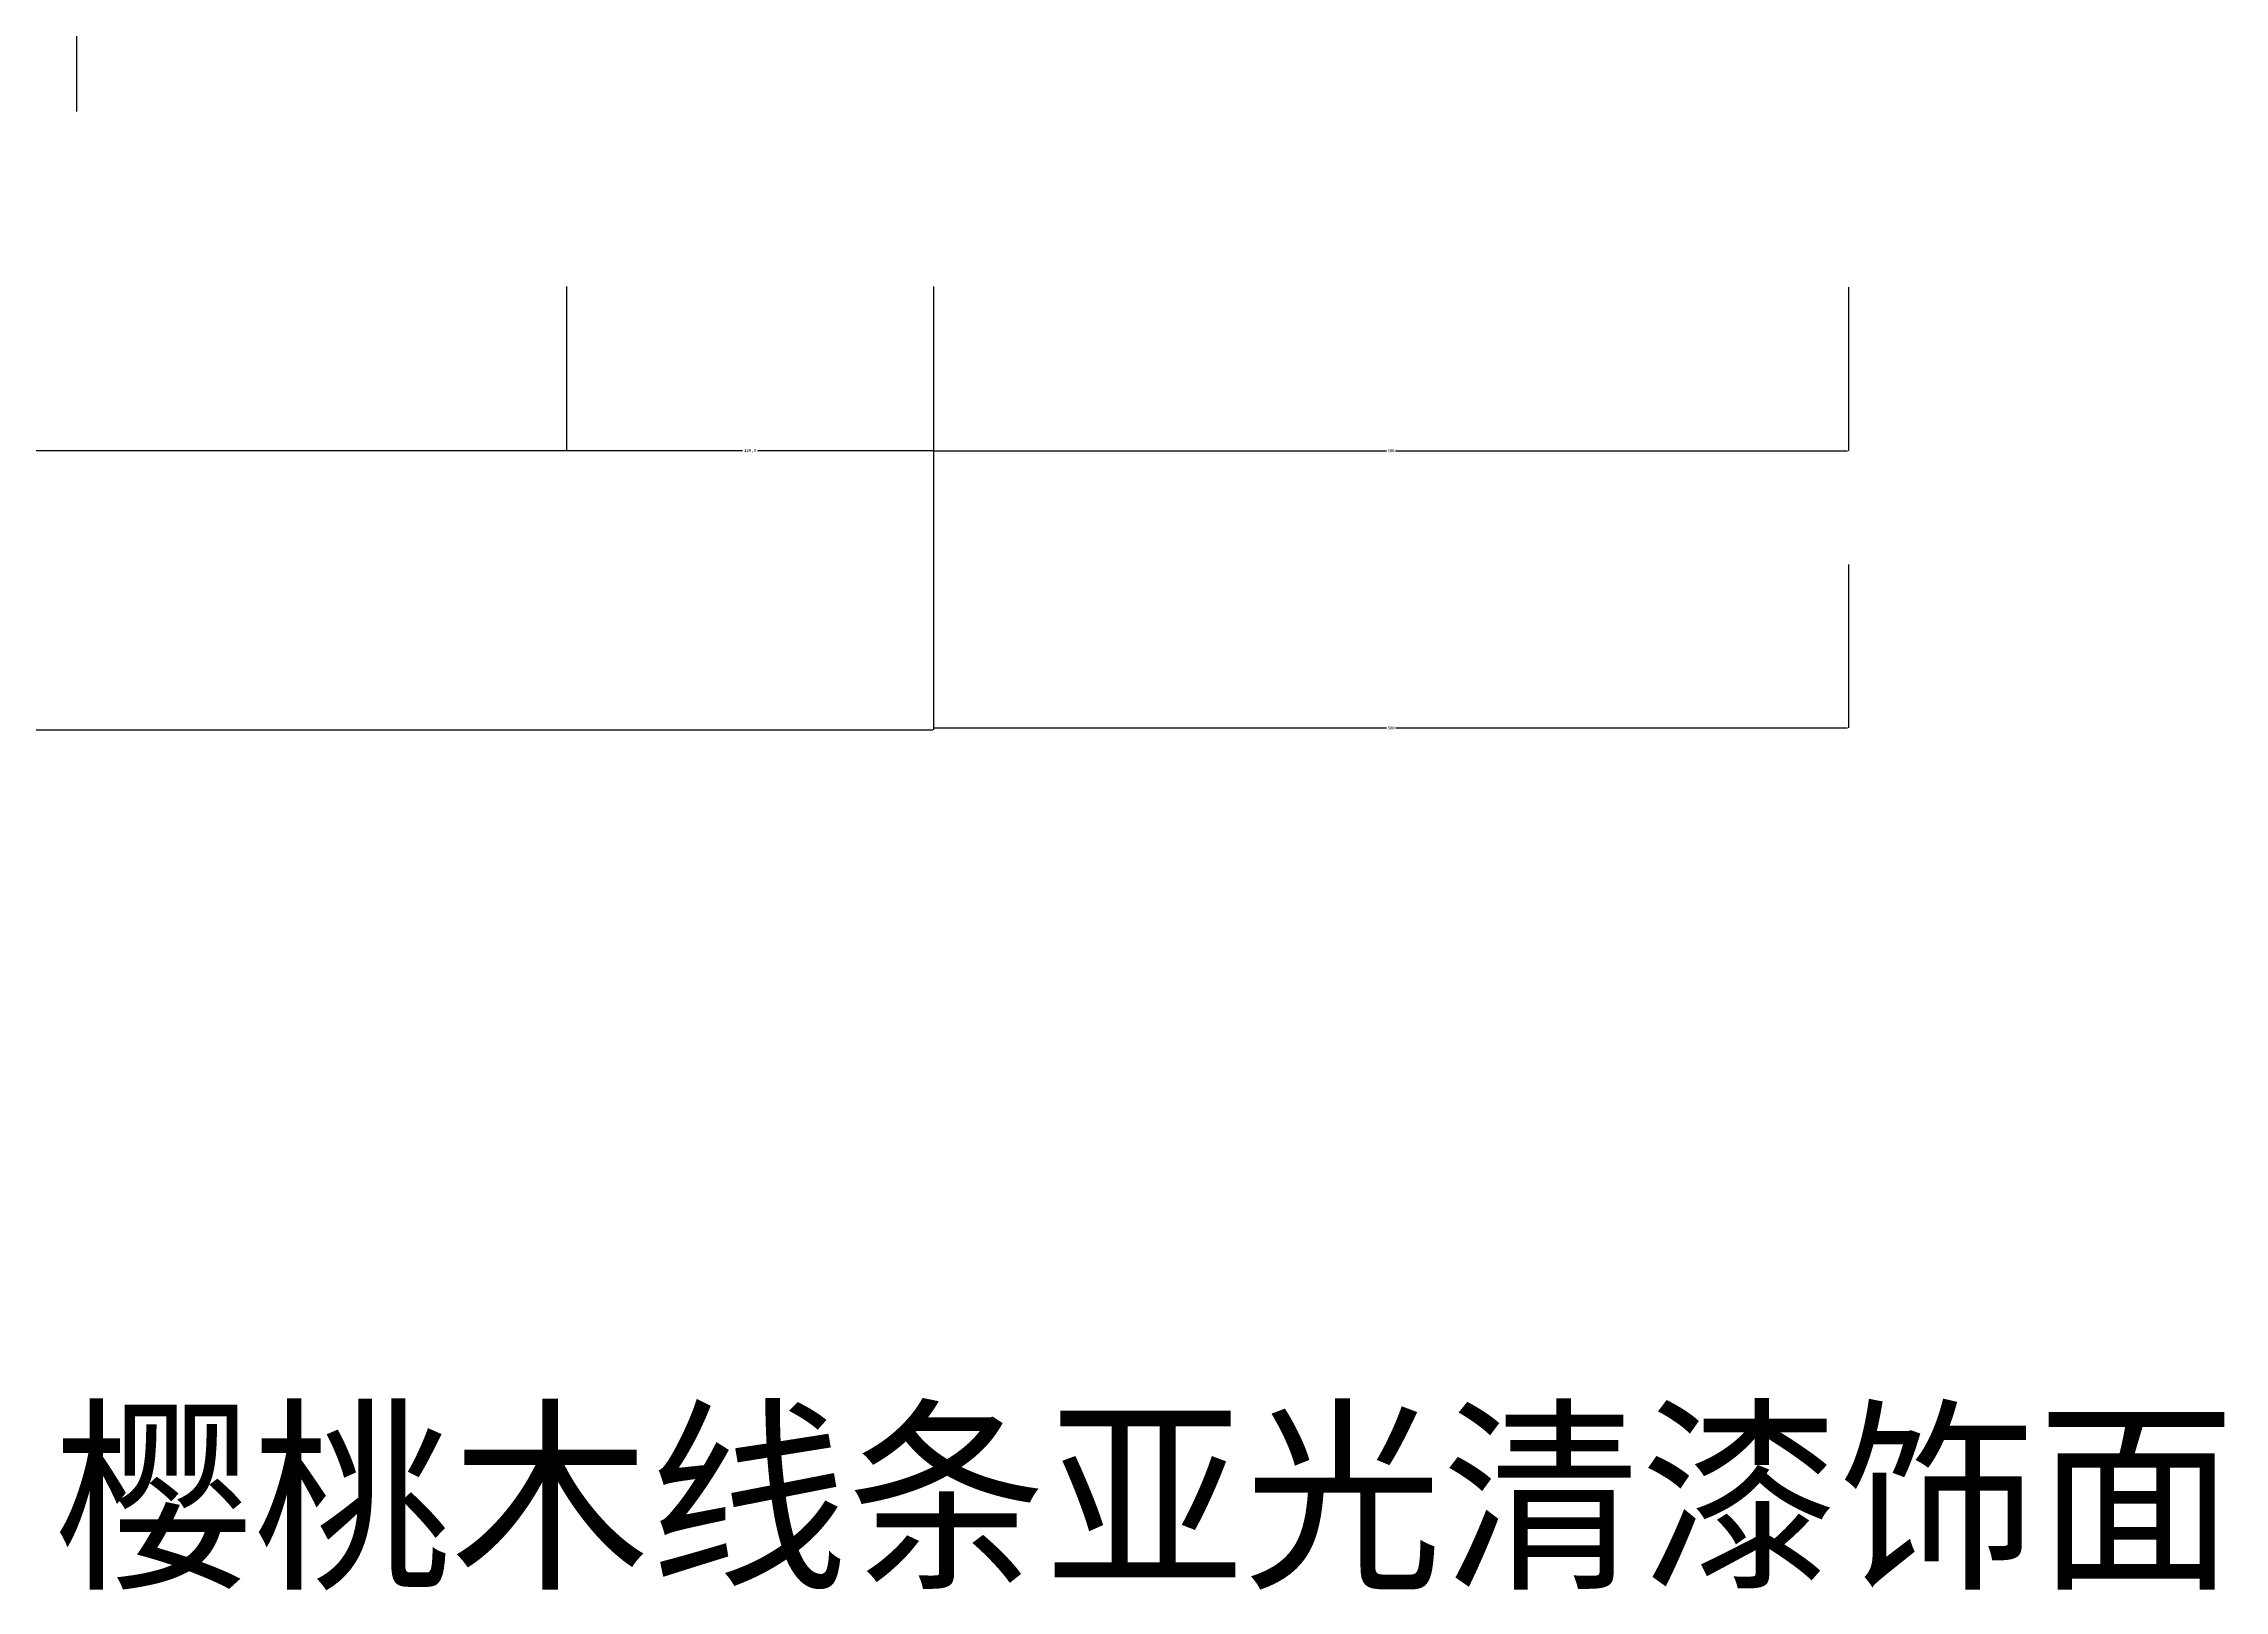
# Model space of a CAD drawing. Header units: metres. Extents: x 98 to 4434, y 156 to 5899.
# Drawn here: x 1670 to 2385, y 1732 to 2239 of the extents above; entities that cross this region are included whole.
import ezdxf

# ---------------------------------------------------------------- set-up
doc = ezdxf.new("R2010")
doc.units = ezdxf.units.M
doc.layers.add('DIM', color=3, linetype='Continuous')
doc.layers.add('TEXT', color=3, linetype='Continuous')
doc.dimstyles.get("Standard").update_dxf_attribs({"dimtxt": 2.5, "dimasz": 2.5, "dimexe": 1.25, "dimexo": 0.625, "dimtad": 1, "dimcen": 2.5, "dimazin": 3, "dimtfac": 1, "dimtmove": 0, "dimatfit": 3})

# ---------------------------------------------------------------- blocks, each defined once
blk = doc.blocks.new('*D8')
for p, q in [((760.96, 2159.82), (760.96, 2014.5)), ((1961.36, 2159.82), (1961.36, 2014.5)), ((761.21, 2014.5), (1358.16, 2014.5)), ((1364.16, 2014.5), (1961.11, 2014.5))]:
    blk.add_line(p, q)
at = {"layer": 'Defpoints'}
for p in [(760.96, 2159.82), (1961.36, 2159.82), (760.96, 2014.5)]:
    blk.add_point(p, dxfattribs=at)
at = {"layer": 'DIM', "insert": (1361.16, 2014.5), "char_height": 1, "attachment_point": 5}
blk.add_mtext('1200,4', dxfattribs=at)
blk = doc.blocks.new('*D20')
for p, q in [((1961.36, 2068.74), (1961.36, 2015.13)), ((2261.36, 2068.74), (2261.36, 2015.13)), ((1961.61, 2015.13), (2109.86, 2015.13)), ((2112.86, 2015.13), (2261.11, 2015.13))]:
    blk.add_line(p, q)
at = {"layer": 'Defpoints'}
for p in [(1961.36, 2068.74), (2261.36, 2068.74), (1961.36, 2015.13)]:
    blk.add_point(p, dxfattribs=at)
at = {"layer": 'DIM', "insert": (2111.36, 2015.13), "char_height": 1, "attachment_point": 5}
blk.add_mtext('300', dxfattribs=at)
blk = doc.blocks.new('*D21')
for p, q in [((1961.36, 2159.61), (1961.36, 2106)), ((2261.36, 2159.61), (2261.36, 2106)), ((1961.61, 2106), (2109.86, 2106)), ((2112.86, 2106), (2261.11, 2106))]:
    blk.add_line(p, q)
at = {"layer": 'Defpoints'}
for p in [(1961.36, 2159.61), (2261.36, 2159.61), (1961.36, 2106)]:
    blk.add_point(p, dxfattribs=at)
at = {"layer": 'DIM', "insert": (2111.36, 2106), "char_height": 1, "attachment_point": 5}
blk.add_mtext('300', dxfattribs=at)
blk = doc.blocks.new('*D22')
for p, q in [((1480.96, 2159.82), (1480.96, 2106)), ((1841.06, 2159.82), (1841.06, 2106)), ((1658.51, 2106), (1480.71, 2106)), ((1841.31, 2106), (1663.51, 2106))]:
    blk.add_line(p, q)
at = {"layer": 'Defpoints'}
for p in [(1480.96, 2159.82), (1841.06, 2159.82), (1841.06, 2106)]:
    blk.add_point(p, dxfattribs=at)
at = {"layer": 'DIM', "insert": (1661.01, 2106), "char_height": 1, "attachment_point": 5}
blk.add_mtext('360,1', dxfattribs=at)
blk = doc.blocks.new('*D26')
for p, q in [((1841.06, 2159.82), (1841.06, 2106)), ((1961.36, 2159.82), (1961.36, 2106)), ((1898.71, 2106), (1840.81, 2106)), ((1961.61, 2106), (1903.71, 2106))]:
    blk.add_line(p, q)
at = {"layer": 'Defpoints'}
for p in [(1841.06, 2159.82), (1961.36, 2159.82), (1961.36, 2106)]:
    blk.add_point(p, dxfattribs=at)
at = {"layer": 'DIM', "insert": (1901.21, 2106), "char_height": 1, "attachment_point": 5}
blk.add_mtext('120,3', dxfattribs=at)

msp = doc.modelspace()

# ---------------------------------------------------------------- linework, layer by layer
at = {"layer": 'DIM'}
msp.add_line((1680.39, 2403.33), (1680.39, 2217.22), dxfattribs=at)

# ---------------------------------------------------------------- texts
at = {"layer": 'TEXT'}
msp.add_text('樱桃木线条亚光清漆饰面', height=50, dxfattribs=at).set_placement((1673.21, 1738.08))

# ---------------------------------------------------------------- dimensions: what is measured, and where the dimension line sits
at = {"layer": 'DIM'}
for base, p1, p2, picture, middle in [((760.96, 2014.5), (760.96, 2159.82), (1961.36, 2159.82), '*D8', (1361.16, 2014.5)), ((1841.06, 2106), (1841.06, 2159.82), (1480.96, 2159.82), '*D22', (1661.01, 2106)), ((1961.36, 2106), (1961.36, 2159.82), (1841.06, 2159.82), '*D26', (1901.21, 2106)), ((1961.36, 2106), (1961.36, 2159.61), (2261.36, 2159.61), '*D21', (2111.36, 2106)), ((1961.36, 2015.13), (1961.36, 2068.74), (2261.36, 2068.74), '*D20', (2111.36, 2015.13))]:
    dim = msp.add_linear_dim(base=base, p1=p1, p2=p2, dimstyle='Standard', dxfattribs=at)
    dim.commit()
    dim.dimension.update_dxf_attribs({"geometry": picture, "text_midpoint": middle})

doc.saveas('drawing.dxf')
